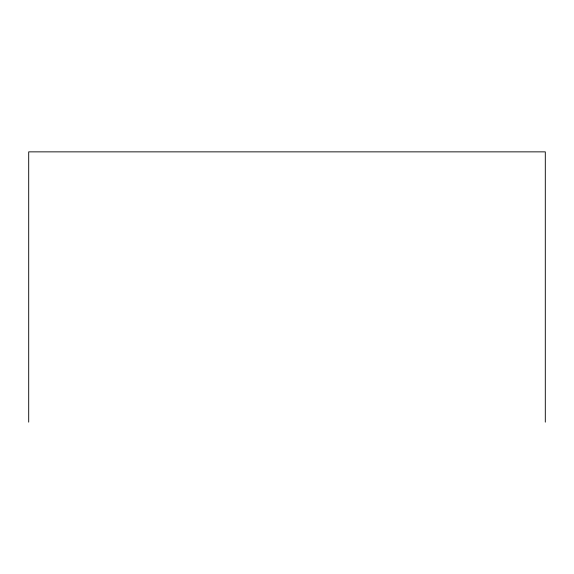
<?xml version="1.0" encoding="UTF-8"?>
<svg xmlns="http://www.w3.org/2000/svg" width="574" height="574" viewBox="0 0 574 574"><rect width="100%" height="100%" fill="white"/><g stroke="black" fill="none" stroke-linecap="round" stroke-linejoin="round"><path stroke-width="0.86" d="M545.3 422.141L545.3 151.859L28.7 151.859L28.7 422.141"/></g></svg>
